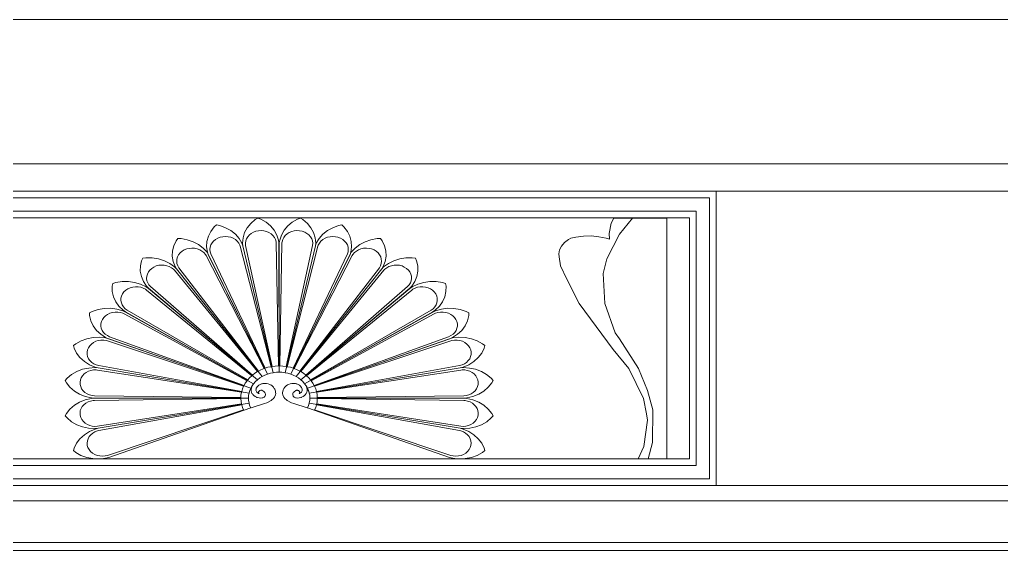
# Model space of a CAD drawing. Header units: millimetres. Extents: x 1177761 to 1329492, y 746793 to 827002.
# Drawn here: x 1237798 to 1238899, y 818795 to 819390 of the extents above; entities that cross this region are included whole.
import ezdxf

# ---------------------------------------------------------------- set-up
doc = ezdxf.new("R2010")
doc.units = ezdxf.units.MM
doc.layers.add('wall', color=5, linetype='Continuous', lineweight=30)

msp = doc.modelspace()

# ---------------------------------------------------------------- linework, layer by layer
at = {"layer": 'wall', "color": 250, "lineweight": 20, "ltscale": 50}
for p, q in [((1265463.5, 819390), (1233782.2, 819390)), ((1261144.7, 819228.3), (1233901.7, 819228.3)), ((1260883.7, 818850.5), (1234162.8, 818850.5)), ((1260838.5, 818803.8), (1234208, 818803.8)), ((1260838.5, 818795.1), (1234208, 818795.1))]:
    msp.add_line(p, q, dxfattribs=at)
at = {"layer": 'wall', "color": 250, "linetype": 'ByBlock', "lineweight": 20}
for p, q in [((1236728.9, 819197.8), (1238578.9, 819197.8)), ((1238578.9, 819197.8), (1238578.9, 818867.8)), ((1236736.4, 819190.3), (1238571.4, 819190.3)), ((1238571.4, 819190.3), (1238571.4, 818875.3)), ((1238556.4, 819175.3), (1236751.4, 819175.3)), ((1238556.4, 818890.3), (1238556.4, 819175.3)), ((1238548.9, 819167.8), (1236758.9, 819167.8)), ((1238062, 819165.8), (1238057, 819161.6)), ((1238064.9, 819167.6), (1238062, 819165.8)), ((1238068.2, 819166.3), (1238064.9, 819167.6)), ((1238074.1, 819162.9), (1238068.2, 819166.3)), ((1238079.1, 819158.8), (1238074.1, 819162.9)), ((1238098.4, 819158.8), (1238103.5, 819162.9)), ((1238103.5, 819162.9), (1238109.3, 819166.3)), ((1238109.3, 819166.3), (1238112.7, 819167.6)), ((1238112.7, 819167.6), (1238115.5, 819165.8)), ((1238115.5, 819165.8), (1238120.5, 819161.6)), ((1238464.1, 819167.6), (1238461.2, 819161.9)), ((1238485.2, 819167.6), (1238464.1, 819167.6)), ((1238485.2, 819167.6), (1238470.4, 819149.4)), ((1238523.6, 819167.6), (1238485.2, 819167.6)), ((1238523.6, 818897.7), (1238523.6, 819167.6)), ((1238548.9, 818897.8), (1238548.9, 819167.8)), ((1238012.2, 819152.6), (1238009.4, 819147.1)), ((1238016.1, 819157.6), (1238012.2, 819152.6)), ((1238018.6, 819159.8), (1238016.1, 819157.6)), ((1238022.1, 819159.1), (1238018.6, 819159.8)), ((1238028.6, 819156.7), (1238022.1, 819159.1)), ((1238034.5, 819153.5), (1238028.6, 819156.7)), ((1238039.7, 819149.4), (1238034.5, 819153.5)), ((1238053, 819156.7), (1238050.1, 819151.2)), ((1238057, 819161.6), (1238053, 819156.7)), ((1238060.1, 819151.8), (1238057.5, 819150.4)), ((1238062.8, 819152.8), (1238060.1, 819151.8)), ((1238065.8, 819153.4), (1238062.8, 819152.8)), ((1238068.8, 819153.6), (1238065.8, 819153.4)), ((1238071.8, 819153.3), (1238068.8, 819153.6)), ((1238074.7, 819152.5), (1238071.8, 819153.3)), ((1238077.4, 819151.4), (1238074.7, 819152.5)), ((1238083.2, 819153.9), (1238079.1, 819158.8)), ((1238086.3, 819148.5), (1238083.2, 819153.9)), ((1238091.3, 819148.5), (1238094.3, 819153.9)), ((1238094.3, 819153.9), (1238098.4, 819158.8)), ((1238100.2, 819151.4), (1238102.9, 819152.5)), ((1238102.9, 819152.5), (1238105.8, 819153.3)), ((1238105.8, 819153.3), (1238108.8, 819153.6)), ((1238108.8, 819153.6), (1238111.8, 819153.4)), ((1238111.8, 819153.4), (1238114.7, 819152.8)), ((1238114.7, 819152.8), (1238117.5, 819151.8)), ((1238117.5, 819151.8), (1238120, 819150.4)), ((1238120.5, 819161.6), (1238124.5, 819156.7)), ((1238124.5, 819156.7), (1238127.5, 819151.2)), ((1238137.8, 819149.4), (1238143, 819153.5)), ((1238143, 819153.5), (1238148.9, 819156.7)), ((1238148.9, 819156.7), (1238155.4, 819159.1)), ((1238155.4, 819159.1), (1238159, 819159.8)), ((1238159, 819159.8), (1238161.4, 819157.6)), ((1238161.4, 819157.6), (1238165.3, 819152.6)), ((1238165.3, 819152.6), (1238168.1, 819147.1)), ((1238461.2, 819161.9), (1238458.9, 819150.2)), ((1237973.2, 819142.1), (1237970.6, 819136.6)), ((1237975.1, 819144.6), (1237973.2, 819142.1)), ((1237978.8, 819144.5), (1237975.1, 819144.6)), ((1237985.7, 819143.3), (1237978.8, 819144.5)), ((1237992.3, 819141), (1237985.7, 819143.3)), ((1237998.3, 819137.9), (1237992.3, 819141)), ((1238007.8, 819141.3), (1238007.4, 819135.3)), ((1238009.4, 819147.1), (1238007.8, 819141.3)), ((1238015.3, 819141.8), (1238013.6, 819139.7)), ((1238017.5, 819143.5), (1238015.3, 819141.8)), ((1238020, 819145), (1238017.5, 819143.5)), ((1238022.7, 819146), (1238020, 819145)), ((1238025.6, 819146.7), (1238022.7, 819146)), ((1238028.6, 819146.9), (1238025.6, 819146.7)), ((1238031.6, 819146.6), (1238028.6, 819146.9)), ((1238034.6, 819146), (1238031.6, 819146.6)), ((1238037.3, 819144.9), (1238034.6, 819146)), ((1238039.7, 819143.4), (1238037.3, 819144.9)), ((1238043.9, 819144.6), (1238039.7, 819149.4)), ((1238041.9, 819141.6), (1238039.7, 819143.4)), ((1238043.6, 819139.5), (1238041.9, 819141.6)), ((1238047.1, 819139.3), (1238043.9, 819144.6)), ((1238048.3, 819145.4), (1238047.8, 819139.5)), ((1238050.1, 819151.2), (1238048.3, 819145.4)), ((1238051.3, 819142), (1238051, 819139.4)), ((1238052.2, 819144.4), (1238051.3, 819142)), ((1238053.5, 819146.7), (1238052.2, 819144.4)), ((1238055.4, 819148.7), (1238053.5, 819146.7)), ((1238057.5, 819150.4), (1238055.4, 819148.7)), ((1238079.8, 819149.9), (1238077.4, 819151.4)), ((1238081.9, 819148), (1238079.8, 819149.9)), ((1238083.5, 819145.9), (1238081.9, 819148)), ((1238084.7, 819143.6), (1238083.5, 819145.9)), ((1238085.4, 819141.1), (1238084.7, 819143.6)), ((1238085.5, 819139.9), (1238085.4, 819141.1)), ((1238088.2, 819142.8), (1238086.3, 819148.5)), ((1238088.5, 819139.8), (1238088.2, 819142.8)), ((1238089, 819139.8), (1238089.4, 819142.8)), ((1238089.4, 819142.8), (1238091.3, 819148.5)), ((1238092, 819139.9), (1238092.1, 819141.1)), ((1238092.1, 819141.1), (1238092.8, 819143.6)), ((1238092.8, 819143.6), (1238094, 819145.9)), ((1238094, 819145.9), (1238095.7, 819148)), ((1238095.7, 819148), (1238097.7, 819149.9)), ((1238097.7, 819149.9), (1238100.2, 819151.4)), ((1238120, 819150.4), (1238122.2, 819148.7)), ((1238122.2, 819148.7), (1238124, 819146.7)), ((1238124, 819146.7), (1238125.4, 819144.4)), ((1238125.4, 819144.4), (1238126.2, 819142)), ((1238126.2, 819142), (1238126.6, 819139.4)), ((1238127.5, 819151.2), (1238129.2, 819145.4)), ((1238129.2, 819145.4), (1238129.8, 819139.5)), ((1238130.4, 819139.3), (1238133.6, 819144.6)), ((1238133.6, 819144.6), (1238137.8, 819149.4)), ((1238134, 819139.5), (1238135.7, 819141.6)), ((1238135.7, 819141.6), (1238137.8, 819143.4)), ((1238137.8, 819143.4), (1238140.3, 819144.9)), ((1238140.3, 819144.9), (1238143, 819146)), ((1238143, 819146), (1238145.9, 819146.6)), ((1238145.9, 819146.6), (1238148.9, 819146.9)), ((1238148.9, 819146.9), (1238151.9, 819146.7)), ((1238151.9, 819146.7), (1238154.8, 819146)), ((1238154.8, 819146), (1238157.6, 819145)), ((1238157.6, 819145), (1238160.1, 819143.5)), ((1238160.1, 819143.5), (1238162.2, 819141.8)), ((1238162.2, 819141.8), (1238164, 819139.7)), ((1238168.1, 819147.1), (1238169.7, 819141.3)), ((1238169.7, 819141.3), (1238170.1, 819135.3)), ((1238179.3, 819137.9), (1238185.3, 819141)), ((1238185.3, 819141), (1238191.8, 819143.3)), ((1238191.8, 819143.3), (1238198.8, 819144.5)), ((1238198.8, 819144.5), (1238202.4, 819144.6)), ((1238202.4, 819144.6), (1238204.3, 819142.1)), ((1238204.3, 819142.1), (1238207, 819136.6)), ((1238413.4, 819143.5), (1238408.9, 819140)), ((1238416.1, 819145), (1238413.4, 819143.5)), ((1238421.7, 819146.3), (1238416.1, 819145)), ((1238430.2, 819147.3), (1238421.7, 819146.3)), ((1238438.9, 819147.5), (1238430.2, 819147.3)), ((1238447.4, 819146.7), (1238438.9, 819147.5)), ((1238455.7, 819145), (1238447.4, 819146.7)), ((1238459.5, 819143.8), (1238455.7, 819145)), ((1238470.4, 819149.4), (1238456.5, 819121.9)), ((1238458.9, 819150.2), (1238459.5, 819143.8)), ((1237969.1, 819130.7), (1237968.9, 819124.8)), ((1237970.6, 819136.6), (1237969.1, 819130.7)), ((1237979.9, 819130.3), (1237977.8, 819128.5)), ((1237982.4, 819131.8), (1237979.9, 819130.3)), ((1237985.1, 819132.9), (1237982.4, 819131.8)), ((1237988, 819133.6), (1237985.1, 819132.9)), ((1237991, 819133.9), (1237988, 819133.6)), ((1237994, 819133.7), (1237991, 819133.9)), ((1237996.9, 819133.1), (1237994, 819133.7)), ((1237999.7, 819132), (1237996.9, 819133.1)), ((1238003.5, 819133.9), (1237998.3, 819137.9)), ((1238002.2, 819130.6), (1237999.7, 819132)), ((1238004.3, 819128.8), (1238002.2, 819130.6)), ((1238007.9, 819129.2), (1238003.5, 819133.9)), ((1238007.4, 819135.3), (1238008.3, 819129.4)), ((1238011.5, 819134.9), (1238011.2, 819132.4)), ((1238011.2, 819132.4), (1238011.4, 819129.9)), ((1238011.4, 819129.9), (1238012.2, 819127.5)), ((1238012.3, 819137.4), (1238011.5, 819134.9)), ((1238013.6, 819139.7), (1238012.3, 819137.4)), ((1238044.8, 819137.2), (1238043.6, 819139.5)), ((1238045.2, 819136), (1238044.8, 819137.2)), ((1238079.8, 819001), (1238045.2, 819136)), ((1238048.1, 819136.4), (1238047.1, 819139.3)), ((1238047.8, 819139.5), (1238048.1, 819136.5)), ((1238048.1, 819136.5), (1238082.1, 818994.1)), ((1238082.1, 818994.1), (1238048.1, 819136.4)), ((1238051, 819139.4), (1238051.2, 819137)), ((1238051.2, 819137), (1238081.1, 819001.2)), ((1238088.2, 819001.8), (1238085.5, 819139.9)), ((1238088.8, 818994.7), (1238088.5, 819139.8)), ((1238088.8, 818994.7), (1238089, 819139.8)), ((1238089.4, 819001.8), (1238092, 819139.9)), ((1238129.4, 819136.5), (1238095.5, 818994.1)), ((1238095.5, 818994.1), (1238129.4, 819136.4)), ((1238126.3, 819137), (1238096.5, 819001.2)), ((1238097.7, 819001), (1238132.3, 819136)), ((1238126.6, 819139.4), (1238126.3, 819137)), ((1238129.8, 819139.5), (1238129.4, 819136.5)), ((1238129.4, 819136.4), (1238130.4, 819139.3)), ((1238132.3, 819136), (1238132.7, 819137.2)), ((1238132.7, 819137.2), (1238134, 819139.5)), ((1238164, 819139.7), (1238165.3, 819137.4)), ((1238165.3, 819137.4), (1238166.1, 819134.9)), ((1238166.1, 819129.9), (1238165.3, 819127.5)), ((1238166.1, 819134.9), (1238166.4, 819132.4)), ((1238166.4, 819132.4), (1238166.1, 819129.9)), ((1238170.1, 819135.3), (1238169.3, 819129.4)), ((1238169.7, 819129.2), (1238174, 819133.9)), ((1238173.2, 819128.8), (1238175.4, 819130.6)), ((1238174, 819133.9), (1238179.3, 819137.9)), ((1238175.4, 819130.6), (1238177.9, 819132)), ((1238177.9, 819132), (1238180.6, 819133.1)), ((1238180.6, 819133.1), (1238183.5, 819133.7)), ((1238183.5, 819133.7), (1238186.6, 819133.9)), ((1238186.6, 819133.9), (1238189.6, 819133.6)), ((1238189.6, 819133.6), (1238192.5, 819132.9)), ((1238192.5, 819132.9), (1238195.2, 819131.8)), ((1238195.2, 819131.8), (1238197.6, 819130.3)), ((1238197.6, 819130.3), (1238199.7, 819128.5)), ((1238207, 819136.6), (1238208.5, 819130.7)), ((1238208.5, 819130.7), (1238208.7, 819124.8)), ((1238403.3, 819131.8), (1238402.4, 819127.4)), ((1238405.5, 819136), (1238403.3, 819131.8)), ((1238408.9, 819140), (1238405.5, 819136)), ((1237934.6, 819119.8), (1237933.2, 819113.9)), ((1237935.8, 819122.5), (1237934.6, 819119.8)), ((1237939.4, 819123), (1237935.8, 819122.5)), ((1237946.5, 819123), (1237939.4, 819123)), ((1237953.5, 819121.8), (1237946.5, 819123)), ((1237960.1, 819119.7), (1237953.5, 819121.8)), ((1237966.2, 819116.7), (1237960.1, 819119.7)), ((1237968.9, 819124.8), (1237969.8, 819118.8)), ((1237969.8, 819118.8), (1237972, 819113.2)), ((1237974.1, 819121.6), (1237973.9, 819119.1)), ((1237973.9, 819119.1), (1237974.2, 819116.6)), ((1237974.9, 819124.1), (1237974.1, 819121.6)), ((1237976.1, 819126.4), (1237974.9, 819124.1)), ((1237977.8, 819128.5), (1237976.1, 819126.4)), ((1238006.1, 819126.8), (1238004.3, 819128.8)), ((1238006.8, 819125.6), (1238006.1, 819126.8)), ((1238071.9, 818998.8), (1238006.8, 819125.6)), ((1238009.5, 819126.5), (1238007.9, 819129.2)), ((1238008.3, 819129.4), (1238009.3, 819126.6)), ((1238009.3, 819126.6), (1238075.6, 818992.5)), ((1238075.6, 818992.5), (1238009.5, 819126.5)), ((1238012.2, 819127.5), (1238073, 818999.2)), ((1238168.3, 819126.6), (1238101.9, 818992.5)), ((1238101.9, 818992.5), (1238168, 819126.5)), ((1238165.3, 819127.5), (1238104.6, 818999.2)), ((1238105.7, 818998.8), (1238170.8, 819125.6)), ((1238168, 819126.5), (1238169.7, 819129.2)), ((1238169.3, 819129.4), (1238168.3, 819126.6)), ((1238170.8, 819125.6), (1238171.4, 819126.8)), ((1238171.4, 819126.8), (1238173.2, 819128.8)), ((1238199.7, 819128.5), (1238201.4, 819126.4)), ((1238201.4, 819126.4), (1238202.7, 819124.1)), ((1238202.7, 819124.1), (1238203.4, 819121.6)), ((1238203.6, 819119.1), (1238203.3, 819116.6)), ((1238203.4, 819121.6), (1238203.6, 819119.1)), ((1238207.7, 819118.8), (1238205.5, 819113.2)), ((1238208.7, 819124.8), (1238207.7, 819118.8)), ((1238211.4, 819116.7), (1238217.5, 819119.7)), ((1238217.5, 819119.7), (1238224.1, 819121.8)), ((1238224.1, 819121.8), (1238231, 819123)), ((1238231, 819123), (1238238.1, 819123)), ((1238238.1, 819123), (1238241.7, 819122.5)), ((1238241.7, 819122.5), (1238243, 819119.8)), ((1238243, 819119.8), (1238244.3, 819113.9)), ((1238402.4, 819127.4), (1238402.7, 819124)), ((1238402.7, 819124), (1238404.3, 819113.9)), ((1238456.5, 819121.9), (1238452.4, 819105.4)), ((1237933.2, 819113.9), (1237933.1, 819107.9)), ((1237933.1, 819107.9), (1237934.3, 819102)), ((1237943.8, 819109.3), (1237942.2, 819107.2)), ((1237945.9, 819111.2), (1237943.8, 819109.3)), ((1237948.3, 819112.7), (1237945.9, 819111.2)), ((1237951, 819113.9), (1237948.3, 819112.7)), ((1237953.9, 819114.6), (1237951, 819113.9)), ((1237956.9, 819114.9), (1237953.9, 819114.6)), ((1237959.9, 819114.8), (1237956.9, 819114.9)), ((1237962.8, 819114.2), (1237959.9, 819114.8)), ((1237965.6, 819113.2), (1237962.8, 819114.2)), ((1237968.2, 819111.8), (1237965.6, 819113.2)), ((1237971.5, 819112.8), (1237966.2, 819116.7)), ((1237970.4, 819110.1), (1237968.2, 819111.8)), ((1237971.3, 819109.1), (1237970.4, 819110.1)), ((1238064.5, 818995.4), (1237971.3, 819109.1)), ((1237973.8, 819110.5), (1237971.5, 819112.8)), ((1237972, 819113.2), (1237973.7, 819110.5)), ((1237973.7, 819110.5), (1238069.7, 818989.8)), ((1238069.7, 818989.8), (1237973.8, 819110.5)), ((1237974.2, 819116.6), (1237975, 819114.1)), ((1237975, 819114.1), (1237976.4, 819111.9)), ((1237976.4, 819111.9), (1238065.6, 818996)), ((1238203.9, 819110.5), (1238107.8, 818989.8)), ((1238107.9, 818989.8), (1238203.8, 819110.5)), ((1238201.2, 819111.9), (1238112, 818996)), ((1238113, 818995.4), (1238206.3, 819109.1)), ((1238202.5, 819114.1), (1238201.2, 819111.9)), ((1238203.3, 819116.6), (1238202.5, 819114.1)), ((1238203.8, 819110.5), (1238206, 819112.8)), ((1238205.5, 819113.2), (1238203.9, 819110.5)), ((1238206, 819112.8), (1238211.4, 819116.7)), ((1238206.3, 819109.1), (1238207.2, 819110.1)), ((1238207.2, 819110.1), (1238209.4, 819111.8)), ((1238209.4, 819111.8), (1238211.9, 819113.2)), ((1238211.9, 819113.2), (1238214.7, 819114.2)), ((1238214.7, 819114.2), (1238217.7, 819114.8)), ((1238217.7, 819114.8), (1238220.7, 819114.9)), ((1238220.7, 819114.9), (1238223.7, 819114.6)), ((1238223.7, 819114.6), (1238226.6, 819113.9)), ((1238226.6, 819113.9), (1238229.2, 819112.7)), ((1238229.2, 819112.7), (1238231.7, 819111.2)), ((1238231.7, 819111.2), (1238233.7, 819109.3)), ((1238233.7, 819109.3), (1238235.4, 819107.2)), ((1238244.4, 819107.9), (1238243.3, 819102)), ((1238244.3, 819113.9), (1238244.4, 819107.9)), ((1238404.3, 819113.9), (1238411.3, 819099.1)), ((1237934.3, 819102), (1237936.6, 819096.4)), ((1237940.3, 819102.4), (1237940.2, 819099.8)), ((1237940.2, 819099.8), (1237940.5, 819097.3)), ((1237941, 819104.8), (1237940.3, 819102.4)), ((1237940.5, 819097.3), (1237941.4, 819094.9)), ((1237942.2, 819107.2), (1237941, 819104.8)), ((1238235.4, 819107.2), (1238236.5, 819104.8)), ((1238237, 819097.3), (1238236.1, 819094.9)), ((1238236.5, 819104.8), (1238237.2, 819102.4)), ((1238237.4, 819099.8), (1238237, 819097.3)), ((1238237.2, 819102.4), (1238237.4, 819099.8)), ((1238243.3, 819102), (1238240.9, 819096.4)), ((1238411.3, 819099.1), (1238425.3, 819071.8)), ((1238452.4, 819105.4), (1238454.1, 819071.9)), ((1237902.2, 819094.2), (1237901.6, 819091.3)), ((1237901.6, 819091.3), (1237901.7, 819085.3)), ((1237905.6, 819095.3), (1237902.2, 819094.2)), ((1237912.6, 819096.4), (1237905.6, 819095.3)), ((1237919.7, 819096.4), (1237912.6, 819096.4)), ((1237916.7, 819086.6), (1237914.7, 819084.7)), ((1237919.1, 819088.2), (1237916.7, 819086.6)), ((1237921.8, 819089.4), (1237919.1, 819088.2)), ((1237926.7, 819095.5), (1237919.7, 819096.4)), ((1237924.6, 819090.2), (1237921.8, 819089.4)), ((1237927.6, 819090.6), (1237924.6, 819090.2)), ((1237933.3, 819093.5), (1237926.7, 819095.5)), ((1237930.6, 819090.5), (1237927.6, 819090.6)), ((1237933.6, 819090), (1237930.6, 819090.5)), ((1237939.5, 819090.5), (1237933.3, 819093.5)), ((1237936.4, 819089.1), (1237933.6, 819090)), ((1237939, 819087.7), (1237936.4, 819089.1)), ((1237936.6, 819096.4), (1237940.1, 819091.2)), ((1237940.1, 819086.9), (1237939, 819087.7)), ((1237942.2, 819088.6), (1237939.5, 819090.5)), ((1237940.1, 819091.2), (1237942.3, 819088.9)), ((1238058.1, 818990.8), (1237940.1, 819086.9)), ((1237941.4, 819094.9), (1237942.8, 819092.6)), ((1238064.5, 818986.2), (1237942.2, 819088.6)), ((1237942.3, 819088.9), (1238064.5, 818986.2)), ((1237942.8, 819092.6), (1237944.6, 819090.7)), ((1237944.6, 819090.7), (1238059, 818991.6)), ((1238235.2, 819088.9), (1238113.1, 818986.2)), ((1238113.1, 818986.2), (1238235.3, 819088.6)), ((1238232.9, 819090.7), (1238118.6, 818991.6)), ((1238119.5, 818990.8), (1238237.5, 819086.9)), ((1238234.8, 819092.6), (1238232.9, 819090.7)), ((1238236.1, 819094.9), (1238234.8, 819092.6)), ((1238237.5, 819091.2), (1238235.2, 819088.9)), ((1238235.3, 819088.6), (1238238.1, 819090.5)), ((1238240.9, 819096.4), (1238237.5, 819091.2)), ((1238237.5, 819086.9), (1238238.6, 819087.7)), ((1238238.1, 819090.5), (1238244.2, 819093.5)), ((1238238.6, 819087.7), (1238241.2, 819089.1)), ((1238241.2, 819089.1), (1238244, 819090)), ((1238244, 819090), (1238246.9, 819090.5)), ((1238244.2, 819093.5), (1238250.9, 819095.5)), ((1238246.9, 819090.5), (1238249.9, 819090.6)), ((1238249.9, 819090.6), (1238252.9, 819090.2)), ((1238250.9, 819095.5), (1238257.9, 819096.4)), ((1238252.9, 819090.2), (1238255.8, 819089.4)), ((1238255.8, 819089.4), (1238258.5, 819088.2)), ((1238257.9, 819096.4), (1238265, 819096.4)), ((1238258.5, 819088.2), (1238260.8, 819086.6)), ((1238260.8, 819086.6), (1238262.8, 819084.7)), ((1238265, 819096.4), (1238271.9, 819095.3)), ((1238271.9, 819095.3), (1238275.4, 819094.2)), ((1238275.4, 819094.2), (1238276, 819091.3)), ((1238276, 819091.3), (1238275.9, 819085.3)), ((1237901.7, 819085.3), (1237903, 819079.4)), ((1237903, 819079.4), (1237905.5, 819073.8)), ((1237911.4, 819077.7), (1237911.3, 819075.2)), ((1237911.3, 819075.2), (1237911.8, 819072.7)), ((1237912, 819080.2), (1237911.4, 819077.7)), ((1237913.1, 819082.6), (1237912, 819080.2)), ((1237914.7, 819084.7), (1237913.1, 819082.6)), ((1238262.8, 819084.7), (1238264.4, 819082.6)), ((1238264.4, 819082.6), (1238265.5, 819080.2)), ((1238265.5, 819080.2), (1238266.1, 819077.7)), ((1238266.2, 819075.2), (1238265.8, 819072.7)), ((1238266.1, 819077.7), (1238266.2, 819075.2)), ((1238274.6, 819079.4), (1238272.1, 819073.8)), ((1238275.9, 819085.3), (1238274.6, 819079.4)), ((1237885.7, 819065), (1237879.1, 819062.8)), ((1237892.6, 819066.2), (1237885.7, 819065)), ((1237899.7, 819066.4), (1237892.6, 819066.2)), ((1237906.7, 819065.5), (1237899.7, 819066.4)), ((1237905.5, 819073.8), (1237909.1, 819068.7)), ((1237913.4, 819063.6), (1237906.7, 819065.5)), ((1237909.1, 819068.7), (1237913.7, 819064.2)), ((1237911.8, 819072.7), (1237912.7, 819070.3)), ((1237912.7, 819070.3), (1237914.1, 819068)), ((1237913.7, 819064.2), (1237916.4, 819062.3)), ((1237914.1, 819068), (1237916, 819066)), ((1237916, 819066), (1237918.2, 819064.4)), ((1237918.2, 819064.4), (1238053.5, 818986.2)), ((1238259.3, 819064.4), (1238124, 818986.2)), ((1238261.5, 819066), (1238259.3, 819064.4)), ((1238263.9, 819064.2), (1238261.1, 819062.3)), ((1238263.4, 819068), (1238261.5, 819066)), ((1238264.8, 819070.3), (1238263.4, 819068)), ((1238268.5, 819068.7), (1238263.9, 819064.2)), ((1238264.1, 819063.6), (1238270.9, 819065.5)), ((1238265.8, 819072.7), (1238264.8, 819070.3)), ((1238272.1, 819073.8), (1238268.5, 819068.7)), ((1238270.9, 819065.5), (1238277.9, 819066.4)), ((1238277.9, 819066.4), (1238284.9, 819066.2)), ((1238284.9, 819066.2), (1238291.9, 819065)), ((1238291.9, 819065), (1238298.5, 819062.8)), ((1238425.3, 819071.8), (1238463.4, 819020.4)), ((1238454.1, 819071.9), (1238465.6, 819039.1)), ((1237879.1, 819062.8), (1237876, 819061.2)), ((1237876, 819061.2), (1237876.1, 819058.2)), ((1237876.1, 819058.2), (1237877.5, 819052.3)), ((1237890.5, 819053.9), (1237889.4, 819051.5)), ((1237892, 819056.1), (1237890.5, 819053.9)), ((1237894, 819058), (1237892, 819056.1)), ((1237896.3, 819059.6), (1237894, 819058)), ((1237898.9, 819060.9), (1237896.3, 819059.6)), ((1237901.8, 819061.7), (1237898.9, 819060.9)), ((1237904.7, 819062.2), (1237901.8, 819061.7)), ((1237907.7, 819062.1), (1237904.7, 819062.2)), ((1237910.7, 819061.7), (1237907.7, 819062.1)), ((1237913.5, 819060.8), (1237910.7, 819061.7)), ((1237916.5, 819062.2), (1237913.4, 819063.6)), ((1237914.9, 819060.2), (1237913.5, 819060.8)), ((1238052.8, 818985.3), (1237914.9, 819060.2)), ((1237916.4, 819062.3), (1238060.2, 818981.8)), ((1238060.2, 818981.8), (1237916.5, 819062.2)), ((1238261.1, 819062.3), (1238117.4, 818981.8)), ((1238117.4, 818981.8), (1238261, 819062.2)), ((1238124.7, 818985.3), (1238262.7, 819060.2)), ((1238261, 819062.2), (1238264.1, 819063.6)), ((1238262.7, 819060.2), (1238264, 819060.8)), ((1238264, 819060.8), (1238266.8, 819061.7)), ((1238266.8, 819061.7), (1238269.8, 819062.1)), ((1238269.8, 819062.1), (1238272.8, 819062.2)), ((1238272.8, 819062.2), (1238275.8, 819061.7)), ((1238275.8, 819061.7), (1238278.6, 819060.9)), ((1238278.6, 819060.9), (1238281.3, 819059.6)), ((1238281.3, 819059.6), (1238283.6, 819058)), ((1238283.6, 819058), (1238285.6, 819056.1)), ((1238285.6, 819056.1), (1238287.1, 819053.9)), ((1238287.1, 819053.9), (1238288.1, 819051.5)), ((1238298.5, 819062.8), (1238301.6, 819061.2)), ((1238301.5, 819058.2), (1238300, 819052.3)), ((1238301.6, 819061.2), (1238301.5, 819058.2)), ((1237877.5, 819052.3), (1237880.2, 819046.8)), ((1237880.2, 819046.8), (1237883.9, 819041.7)), ((1237883.9, 819041.7), (1237888.7, 819037.3)), ((1237888.9, 819049), (1237888.8, 819046.5)), ((1237888.8, 819046.5), (1237889.3, 819044)), ((1237889.4, 819051.5), (1237888.9, 819049)), ((1237889.3, 819044), (1237890.4, 819041.6)), ((1238288.2, 819044), (1238287.2, 819041.6)), ((1238288.1, 819051.5), (1238288.7, 819049)), ((1238288.7, 819046.5), (1238288.2, 819044)), ((1238288.7, 819049), (1238288.7, 819046.5)), ((1238293.6, 819041.7), (1238288.9, 819037.3)), ((1238297.4, 819046.8), (1238293.6, 819041.7)), ((1238300, 819052.3), (1238297.4, 819046.8)), ((1237873.2, 819032.3), (1237866.6, 819029.9)), ((1237880.1, 819033.6), (1237873.2, 819032.3)), ((1237887.1, 819033.9), (1237880.1, 819033.6)), ((1237888.9, 819030.8), (1237886, 819030.3)), ((1237894.2, 819033.2), (1237887.1, 819033.9)), ((1237888.7, 819037.3), (1237894.2, 819033.6)), ((1237892, 819030.8), (1237888.9, 819030.8)), ((1237890.4, 819041.6), (1237891.9, 819039.4)), ((1237891.9, 819039.4), (1237893.8, 819037.4)), ((1237894.9, 819030.4), (1237892, 819030.8)), ((1237893.8, 819037.4), (1237896.1, 819035.8)), ((1237894.2, 819033.6), (1237897.4, 819032.2)), ((1237897.6, 819032.3), (1237894.2, 819033.2)), ((1237896.1, 819035.8), (1237898.6, 819034.6)), ((1237897.4, 819032.2), (1238057, 818976.8)), ((1238057, 818976.8), (1237897.6, 819032.3)), ((1237898.6, 819034.6), (1238049.5, 818980)), ((1238120.5, 818976.8), (1238280, 819032.3)), ((1238280.2, 819032.2), (1238120.5, 818976.8)), ((1238278.9, 819034.6), (1238128.1, 818980)), ((1238281.5, 819035.8), (1238278.9, 819034.6)), ((1238280, 819032.3), (1238283.4, 819033.2)), ((1238283.3, 819033.6), (1238280.2, 819032.2)), ((1238283.8, 819037.4), (1238281.5, 819035.8)), ((1238282.6, 819030.4), (1238285.6, 819030.8)), ((1238288.9, 819037.3), (1238283.3, 819033.6)), ((1238283.4, 819033.2), (1238290.4, 819033.9)), ((1238285.7, 819039.4), (1238283.8, 819037.4)), ((1238285.6, 819030.8), (1238288.6, 819030.8)), ((1238287.2, 819041.6), (1238285.7, 819039.4)), ((1238288.6, 819030.8), (1238291.6, 819030.3)), ((1238290.4, 819033.9), (1238297.5, 819033.6)), ((1238297.5, 819033.6), (1238304.4, 819032.3)), ((1238304.4, 819032.3), (1238310.9, 819029.9)), ((1238465.6, 819039.1), (1238470.7, 819032.2)), ((1238470.7, 819032.2), (1238491.7, 818999.1)), ((1237860.7, 819026.7), (1237858, 819024.6)), ((1237858, 819024.6), (1237858.8, 819021.7)), ((1237858.8, 819021.7), (1237861.6, 819016.2)), ((1237866.6, 819029.9), (1237860.7, 819026.7)), ((1237873.9, 819019.9), (1237873.4, 819017.4)), ((1237874.9, 819022.3), (1237873.9, 819019.9)), ((1237876.4, 819024.5), (1237874.9, 819022.3)), ((1237878.3, 819026.4), (1237876.4, 819024.5)), ((1237880.6, 819028.1), (1237878.3, 819026.4)), ((1237883.2, 819029.4), (1237880.6, 819028.1)), ((1237886, 819030.3), (1237883.2, 819029.4)), ((1237896.4, 819030), (1237894.9, 819030.4)), ((1238049, 818979), (1237896.4, 819030)), ((1238128.5, 818979), (1238281.2, 819030)), ((1238281.2, 819030), (1238282.6, 819030.4)), ((1238291.6, 819030.3), (1238294.4, 819029.4)), ((1238294.4, 819029.4), (1238297, 819028.1)), ((1238297, 819028.1), (1238299.3, 819026.4)), ((1238299.3, 819026.4), (1238301.2, 819024.5)), ((1238301.2, 819024.5), (1238302.7, 819022.3)), ((1238302.7, 819022.3), (1238303.7, 819019.9)), ((1238303.7, 819019.9), (1238304.1, 819017.4)), ((1238310.9, 819029.9), (1238316.9, 819026.7)), ((1238318.7, 819021.7), (1238316, 819016.2)), ((1238316.9, 819026.7), (1238319.5, 819024.6)), ((1238319.5, 819024.6), (1238318.7, 819021.7)), ((1238463.4, 819020.4), (1238481.1, 818999.1)), ((1237861.6, 819016.2), (1237865.4, 819011.2)), ((1237865.4, 819011.2), (1237870.3, 819006.8)), ((1237873.4, 819017.4), (1237873.5, 819014.8)), ((1237873.5, 819014.8), (1237874, 819012.3)), ((1237874, 819012.3), (1237875.1, 819009.9)), ((1237875.1, 819009.9), (1237876.6, 819007.8)), ((1238302.5, 819009.9), (1238300.9, 819007.8)), ((1238303.5, 819012.3), (1238302.5, 819009.9)), ((1238304.1, 819014.8), (1238303.5, 819012.3)), ((1238304.1, 819017.4), (1238304.1, 819014.8)), ((1238312.1, 819011.2), (1238307.3, 819006.8)), ((1238316, 819016.2), (1238312.1, 819011.2)), ((1237868.3, 818998.1), (1237861.9, 818995.6)), ((1237875.2, 818999.5), (1237868.3, 818998.1)), ((1237870.3, 819006.8), (1237876, 819003.2)), ((1237882.3, 819000), (1237875.2, 818999.5)), ((1237876, 819003.2), (1237882.3, 819000.5)), ((1237876.6, 819007.8), (1237878.6, 819005.8)), ((1237878.6, 819005.8), (1237880.9, 819004.2)), ((1237880.9, 819004.2), (1237883.6, 819003)), ((1237882.3, 819000.5), (1237885.7, 818999.7)), ((1237885.8, 818999.6), (1237882.3, 819000)), ((1237883.6, 819003), (1237886.4, 819002.2)), ((1237885.7, 818999.7), (1238055.1, 818971.4)), ((1238055.1, 818971.4), (1237885.8, 818999.6)), ((1237886.4, 819002.2), (1238046.9, 818973.3)), ((1238068.4, 818997.6), (1238071.9, 818998.8)), ((1238073, 818999.2), (1238076.2, 819000.3)), ((1238076.2, 819000.3), (1238079.8, 819001)), ((1238081.1, 819001.2), (1238084.4, 819001.7)), ((1238084.4, 819001.7), (1238088.2, 819001.8)), ((1238093.1, 819001.7), (1238089.4, 819001.8)), ((1238096.5, 819001.2), (1238093.1, 819001.7)), ((1238101.4, 819000.3), (1238097.7, 819001)), ((1238104.6, 818999.2), (1238101.4, 819000.3)), ((1238109.1, 818997.6), (1238105.7, 818998.8)), ((1238291.9, 818999.7), (1238122.5, 818971.4)), ((1238122.5, 818971.4), (1238291.8, 818999.6)), ((1238291.2, 819002.2), (1238130.6, 818973.3)), ((1238294, 819003), (1238291.2, 819002.2)), ((1238291.8, 818999.6), (1238295.3, 819000)), ((1238295.3, 819000.5), (1238291.9, 818999.7)), ((1238296.6, 819004.2), (1238294, 819003)), ((1238301.6, 819003.2), (1238295.3, 819000.5)), ((1238295.3, 819000), (1238302.3, 818999.5)), ((1238298.9, 819005.8), (1238296.6, 819004.2)), ((1238300.9, 819007.8), (1238298.9, 819005.8)), ((1238307.3, 819006.8), (1238301.6, 819003.2)), ((1238302.3, 818999.5), (1238309.2, 818998.1)), ((1238309.2, 818998.1), (1238315.7, 818995.6)), ((1238481.1, 818999.1), (1238497.5, 818965.5)), ((1238491.7, 818999.1), (1238502, 818974.3)), ((1237850.9, 818988.1), (1237848.8, 818985.6)), ((1237856, 818992.3), (1237850.9, 818988.1)), ((1237861.9, 818995.6), (1237856, 818992.3)), ((1237866.8, 818988.5), (1237865.9, 818986.1)), ((1237868.2, 818990.8), (1237866.8, 818988.5)), ((1237870.1, 818992.8), (1237868.2, 818990.8)), ((1237872.3, 818994.5), (1237870.1, 818992.8)), ((1237874.9, 818995.8), (1237872.3, 818994.5)), ((1237877.7, 818996.7), (1237874.9, 818995.8)), ((1237880.7, 818997.3), (1237877.7, 818996.7)), ((1237883.7, 818997.4), (1237880.7, 818997.3)), ((1237885.2, 818997.2), (1237883.7, 818997.4)), ((1238046.7, 818972.3), (1237885.2, 818997.2)), ((1238053.5, 818986.2), (1238055.5, 818988.6)), ((1238055.5, 818988.6), (1238058.1, 818990.8)), ((1238059, 818991.6), (1238061.4, 818993.6)), ((1238061.4, 818993.6), (1238064.5, 818995.4)), ((1238064.5, 818986.2), (1238067.2, 818988.4)), ((1238065.6, 818996), (1238068.4, 818997.6)), ((1238067.2, 818988.4), (1238069.7, 818989.8)), ((1238069.7, 818989.8), (1238072.9, 818991.5)), ((1238072.9, 818991.5), (1238075.6, 818992.5)), ((1238075.6, 818992.5), (1238079.1, 818993.6)), ((1238079.1, 818993.6), (1238082.1, 818994.1)), ((1238082.1, 818994.1), (1238085.8, 818994.7)), ((1238085.8, 818994.7), (1238088.8, 818994.7)), ((1238091.8, 818994.7), (1238088.8, 818994.7)), ((1238095.5, 818994.1), (1238091.8, 818994.7)), ((1238098.4, 818993.6), (1238095.5, 818994.1)), ((1238101.9, 818992.5), (1238098.4, 818993.6)), ((1238104.7, 818991.5), (1238101.9, 818992.5)), ((1238107.8, 818989.8), (1238104.7, 818991.5)), ((1238110.4, 818988.4), (1238107.9, 818989.8)), ((1238112, 818996), (1238109.1, 818997.6)), ((1238113.1, 818986.2), (1238110.4, 818988.4)), ((1238116.1, 818993.6), (1238113, 818995.4)), ((1238118.6, 818991.6), (1238116.1, 818993.6)), ((1238122.1, 818988.6), (1238119.5, 818990.8)), ((1238124, 818986.2), (1238122.1, 818988.6)), ((1238130.9, 818972.3), (1238292.4, 818997.2)), ((1238292.4, 818997.2), (1238293.9, 818997.4)), ((1238293.9, 818997.4), (1238296.9, 818997.3)), ((1238296.9, 818997.3), (1238299.8, 818996.7)), ((1238299.8, 818996.7), (1238302.6, 818995.8)), ((1238302.6, 818995.8), (1238305.2, 818994.5)), ((1238305.2, 818994.5), (1238307.4, 818992.8)), ((1238307.4, 818992.8), (1238309.3, 818990.8)), ((1238309.3, 818990.8), (1238310.7, 818988.5)), ((1238310.7, 818988.5), (1238311.7, 818986.1)), ((1238315.7, 818995.6), (1238321.5, 818992.3)), ((1238321.5, 818992.3), (1238326.6, 818988.1)), ((1238326.6, 818988.1), (1238328.8, 818985.6)), ((1237848.8, 818985.6), (1237850.2, 818982.9)), ((1237850.2, 818982.9), (1237854.2, 818978)), ((1237854.2, 818978), (1237859.2, 818973.7)), ((1237865.9, 818986.1), (1237865.5, 818983.6)), ((1237865.5, 818983.6), (1237865.6, 818981)), ((1237865.6, 818981), (1237866.2, 818978.6)), ((1237866.2, 818978.6), (1237867.3, 818976.2)), ((1237867.3, 818976.2), (1237868.9, 818974.1)), ((1238046.9, 818973.3), (1238047.6, 818976.1)), ((1238047.6, 818976.1), (1238049, 818979)), ((1238049.5, 818980), (1238050.8, 818982.6)), ((1238050.8, 818982.6), (1238052.8, 818985.3)), ((1238056.5, 818975.8), (1238055.6, 818973.5)), ((1238055.9, 818974.5), (1238057, 818976.8)), ((1238057, 818976.8), (1238058.5, 818979.7)), ((1238057.4, 818975.8), (1238058, 818978.3)), ((1238057.4, 818974.8), (1238057.4, 818975.8)), ((1238058.5, 818979.5), (1238057.9, 818978.5)), ((1238058, 818978.3), (1238058.5, 818979.5)), ((1238058.5, 818979.7), (1238060.2, 818981.8)), ((1238060.2, 818981.8), (1238062.3, 818984.4)), ((1238062.3, 818984.4), (1238064.5, 818986.2)), ((1238062.9, 818975.8), (1238062.8, 818974.8)), ((1238063.1, 818976.8), (1238062.9, 818975.8)), ((1238063.6, 818977.7), (1238063.1, 818976.8)), ((1238063.9, 818978.1), (1238063.6, 818977.7)), ((1238064.8, 818979.2), (1238063.9, 818978.1)), ((1238066, 818980.2), (1238064.8, 818979.2)), ((1238067.4, 818981), (1238066, 818980.2)), ((1238068.9, 818981.6), (1238067.4, 818981)), ((1238069.7, 818981.8), (1238068.9, 818981.6)), ((1238070.4, 818982), (1238069.7, 818981.8)), ((1238072.4, 818982.2), (1238070.4, 818982)), ((1238074.5, 818982.1), (1238072.4, 818982.2)), ((1238076.5, 818981.7), (1238074.5, 818982.1)), ((1238078.4, 818981.1), (1238076.5, 818981.7)), ((1238079.2, 818980.6), (1238078.4, 818981.1)), ((1238080.9, 818979.5), (1238079.3, 818980.6)), ((1238082.3, 818978.2), (1238080.9, 818979.5)), ((1238083.4, 818976.7), (1238082.3, 818978.2)), ((1238083.8, 818975.9), (1238083.4, 818976.7)), ((1238084.2, 818975.2), (1238083.8, 818975.9)), ((1238093.4, 818975.2), (1238093.7, 818975.9)), ((1238093.7, 818975.9), (1238094.1, 818976.7)), ((1238094.1, 818976.7), (1238095.2, 818978.2)), ((1238095.2, 818978.2), (1238096.6, 818979.5)), ((1238096.6, 818979.5), (1238098.3, 818980.6)), ((1238098.3, 818980.6), (1238099.2, 818981.1)), ((1238099.2, 818981.1), (1238101.1, 818981.7)), ((1238101.1, 818981.7), (1238103.1, 818982.1)), ((1238103.1, 818982.1), (1238105.1, 818982.2)), ((1238105.1, 818982.2), (1238107.1, 818982)), ((1238107.1, 818982), (1238107.8, 818981.8)), ((1238107.8, 818981.8), (1238108.6, 818981.6)), ((1238108.6, 818981.6), (1238110.2, 818981)), ((1238110.2, 818981), (1238111.6, 818980.2)), ((1238111.6, 818980.2), (1238112.8, 818979.2)), ((1238112.8, 818979.2), (1238113.6, 818978.1)), ((1238115.2, 818984.4), (1238113.1, 818986.2)), ((1238113.6, 818978.1), (1238113.9, 818977.7)), ((1238113.9, 818977.7), (1238114.4, 818976.8)), ((1238114.4, 818976.8), (1238114.7, 818975.8)), ((1238114.7, 818975.8), (1238114.7, 818974.8)), ((1238117.4, 818981.8), (1238115.2, 818984.4)), ((1238119, 818979.7), (1238117.4, 818981.8)), ((1238120.5, 818976.8), (1238119, 818979.7)), ((1238119.6, 818978.3), (1238119, 818979.5)), ((1238119, 818979.5), (1238119.7, 818978.5)), ((1238120.2, 818975.8), (1238119.6, 818978.3)), ((1238120.2, 818974.8), (1238120.2, 818975.8)), ((1238121.7, 818974.5), (1238120.5, 818976.8)), ((1238121, 818975.8), (1238121.9, 818973.5)), ((1238126.7, 818982.6), (1238124.7, 818985.3)), ((1238128.1, 818980), (1238126.7, 818982.6)), ((1238129.9, 818976.1), (1238128.5, 818979)), ((1238130.6, 818973.3), (1238129.9, 818976.1)), ((1238310.2, 818976.2), (1238308.6, 818974.1)), ((1238311.3, 818978.6), (1238310.2, 818976.2)), ((1238312, 818981), (1238311.3, 818978.6)), ((1238311.7, 818986.1), (1238312.1, 818983.6)), ((1238312.1, 818983.6), (1238312, 818981)), ((1238323.3, 818978), (1238318.4, 818973.7)), ((1238327.3, 818982.9), (1238323.3, 818978)), ((1238328.8, 818985.6), (1238327.3, 818982.9)), ((1237859.2, 818973.7), (1237865, 818970.2)), ((1237865, 818970.2), (1237871.4, 818967.6)), ((1237868.9, 818974.1), (1237871, 818972.2)), ((1237871, 818972.2), (1237873.3, 818970.6)), ((1237871.4, 818967.6), (1237878.2, 818966)), ((1237878.2, 818965.5), (1237871.4, 818963.9)), ((1237873.3, 818970.6), (1237876, 818969.4)), ((1237876, 818969.4), (1237878.9, 818968.6)), ((1237878.2, 818966), (1237881.7, 818965.7)), ((1237881.7, 818965.8), (1237878.2, 818965.5)), ((1237878.9, 818968.6), (1237881.8, 818968.3)), ((1238054.4, 818965.8), (1237881.7, 818965.8)), ((1237881.7, 818965.7), (1238054.4, 818965.7)), ((1237881.8, 818968.3), (1238046, 818966.3)), ((1238046, 818965.2), (1237881.8, 818963.2)), ((1238046, 818969.2), (1238046.7, 818972.3)), ((1238046, 818966.3), (1238046, 818969.2)), ((1238046.1, 818962.1), (1238046, 818965.2)), ((1238054.4, 818965.7), (1238054.5, 818968.9)), ((1238054.4, 818963.2), (1238054.4, 818965.8)), ((1238054.5, 818968.9), (1238055.1, 818971.4)), ((1238055.1, 818971.4), (1238055.9, 818974.5)), ((1238057.4, 818974), (1238057.4, 818974.8)), ((1238057.7, 818972.5), (1238057.4, 818974)), ((1238058.3, 818971), (1238057.7, 818972.5)), ((1238058.8, 818970.4), (1238058.3, 818971)), ((1238059.2, 818969.7), (1238058.8, 818970.4)), ((1238060.5, 818968.5), (1238059.2, 818969.7)), ((1238061.9, 818967.5), (1238060.5, 818968.5)), ((1238063.5, 818966.7), (1238061.9, 818967.5)), ((1238062.8, 818974.8), (1238063, 818973.8)), ((1238063, 818973.8), (1238063.3, 818973)), ((1238063.3, 818973), (1238063.6, 818972.6)), ((1238063.8, 818966.6), (1238063.5, 818966.7)), ((1238063.6, 818972.6), (1238064.2, 818972)), ((1238064.6, 818966.3), (1238063.8, 818966.6)), ((1238064.2, 818972), (1238064.9, 818971.5)), ((1238066.3, 818965.9), (1238064.6, 818966.3)), ((1238064.9, 818971.5), (1238065.7, 818971.1)), ((1238065.7, 818972.7), (1238066, 818973.2)), ((1238065.7, 818972.5), (1238065.7, 818972.7)), ((1238065.7, 818972.3), (1238065.7, 818972.5)), ((1238065.8, 818971.8), (1238065.7, 818972.3)), ((1238065.7, 818971.1), (1238066.5, 818970.8)), ((1238066.1, 818971.3), (1238065.8, 818971.8)), ((1238066, 818973.2), (1238066.4, 818973.7)), ((1238066.4, 818970.9), (1238066.1, 818971.3)), ((1238068, 818965.8), (1238066.3, 818965.9)), ((1238066.4, 818973.7), (1238066.9, 818974.1)), ((1238066.9, 818974.1), (1238067.2, 818974.3)), ((1238067.2, 818974.3), (1238067.6, 818974.4)), ((1238067.6, 818974.4), (1238068.1, 818974.5)), ((1238069.7, 818966), (1238068, 818965.8)), ((1238068.1, 818974.5), (1238068.6, 818974.6)), ((1238068.6, 818974.6), (1238069.2, 818974.5)), ((1238069.2, 818974.5), (1238069.7, 818974.4)), ((1238069.7, 818974.4), (1238070.1, 818974.2)), ((1238070.2, 818966.1), (1238069.7, 818966)), ((1238070.1, 818974.2), (1238070.3, 818974.1)), ((1238070.5, 818966.2), (1238070.2, 818966.1)), ((1238070.3, 818974.1), (1238070.6, 818973.9)), ((1238071.3, 818966.5), (1238070.5, 818966.2)), ((1238070.6, 818973.9), (1238071.7, 818973.2)), ((1238071.9, 818966.8), (1238071.3, 818966.5)), ((1238071.7, 818973.2), (1238072.3, 818972.6)), ((1238072.5, 818967.3), (1238071.9, 818966.8)), ((1238072.3, 818972.6), (1238072.9, 818971.9)), ((1238072.9, 818967.8), (1238072.5, 818967.3)), ((1238072.9, 818971.9), (1238073.3, 818971)), ((1238073, 818968), (1238072.9, 818967.8)), ((1238073.5, 818969.7), (1238073, 818968)), ((1238073.3, 818971), (1238073.5, 818970.2)), ((1238073.5, 818970.2), (1238073.5, 818969.7)), ((1238080.7, 818963.7), (1238082.3, 818965.2)), ((1238082.3, 818965.2), (1238083.5, 818966.8)), ((1238083.5, 818966.8), (1238084, 818967.6)), ((1238084, 818967.6), (1238084.6, 818969.3)), ((1238084.8, 818973.2), (1238084.2, 818975.2)), ((1238084.6, 818969.3), (1238084.9, 818971)), ((1238084.8, 818972.1), (1238084.8, 818973.2)), ((1238084.9, 818971), (1238084.8, 818972.1)), ((1238092.6, 818971), (1238092.7, 818972.1)), ((1238092.9, 818969.3), (1238092.6, 818971)), ((1238092.7, 818972.1), (1238092.8, 818973.2)), ((1238092.8, 818973.2), (1238093.4, 818975.2)), ((1238093.5, 818967.6), (1238092.9, 818969.3)), ((1238094, 818966.8), (1238093.5, 818967.6)), ((1238095.2, 818965.2), (1238094, 818966.8)), ((1238096.9, 818963.7), (1238095.2, 818965.2)), ((1238104.3, 818971), (1238104.1, 818970.2)), ((1238104.1, 818970.2), (1238104.1, 818969.7)), ((1238104.1, 818969.7), (1238104.5, 818968)), ((1238104.7, 818971.9), (1238104.3, 818971)), ((1238104.5, 818968), (1238104.6, 818967.8)), ((1238104.6, 818967.8), (1238105.1, 818967.3)), ((1238105.3, 818972.6), (1238104.7, 818971.9)), ((1238105.1, 818967.3), (1238105.6, 818966.8)), ((1238105.9, 818973.2), (1238105.3, 818972.6)), ((1238105.6, 818966.8), (1238106.3, 818966.5)), ((1238107, 818973.9), (1238105.9, 818973.2)), ((1238106.3, 818966.5), (1238107, 818966.2)), ((1238107.2, 818974.1), (1238107, 818973.9)), ((1238107, 818966.2), (1238107.4, 818966.1)), ((1238107.4, 818974.2), (1238107.2, 818974.1)), ((1238107.9, 818974.4), (1238107.4, 818974.2)), ((1238107.4, 818966.1), (1238107.9, 818966)), ((1238108.4, 818974.5), (1238107.9, 818974.4)), ((1238107.9, 818966), (1238109.6, 818965.8)), ((1238108.9, 818974.6), (1238108.4, 818974.5)), ((1238109.4, 818974.5), (1238108.9, 818974.6)), ((1238109.9, 818974.4), (1238109.4, 818974.5)), ((1238109.6, 818965.8), (1238111.3, 818965.9)), ((1238110.4, 818974.3), (1238109.9, 818974.4)), ((1238110.7, 818974.1), (1238110.4, 818974.3)), ((1238111.1, 818973.7), (1238110.7, 818974.1)), ((1238111.5, 818973.2), (1238111.1, 818973.7)), ((1238111.8, 818971.1), (1238111.1, 818970.8)), ((1238111.2, 818970.9), (1238111.5, 818971.3)), ((1238111.3, 818965.9), (1238113, 818966.3)), ((1238111.8, 818972.7), (1238111.5, 818973.2)), ((1238111.5, 818971.3), (1238111.7, 818971.8)), ((1238111.7, 818971.8), (1238111.9, 818972.3)), ((1238111.9, 818972.5), (1238111.8, 818972.7)), ((1238112.7, 818971.5), (1238111.8, 818971.1)), ((1238111.9, 818972.3), (1238111.9, 818972.5)), ((1238113.4, 818972), (1238112.7, 818971.5)), ((1238113, 818966.3), (1238113.7, 818966.6)), ((1238114, 818972.6), (1238113.4, 818972)), ((1238113.7, 818966.6), (1238114, 818966.7)), ((1238114.2, 818973), (1238114, 818972.6)), ((1238114, 818966.7), (1238115.7, 818967.5)), ((1238114.6, 818973.8), (1238114.2, 818973)), ((1238114.7, 818974.8), (1238114.6, 818973.8)), ((1238115.7, 818967.5), (1238117.1, 818968.5)), ((1238117.1, 818968.5), (1238118.3, 818969.7)), ((1238118.3, 818969.7), (1238118.8, 818970.4)), ((1238118.8, 818970.4), (1238119.2, 818971)), ((1238119.2, 818971), (1238119.8, 818972.5)), ((1238119.8, 818972.5), (1238120.2, 818974)), ((1238120.2, 818974), (1238120.2, 818974.8)), ((1238122.5, 818971.4), (1238121.7, 818974.5)), ((1238123.1, 818968.9), (1238122.5, 818971.4)), ((1238123.1, 818965.7), (1238123.1, 818968.9)), ((1238123.1, 818963.2), (1238123.1, 818965.8)), ((1238123.1, 818965.8), (1238295.8, 818965.8)), ((1238295.8, 818965.7), (1238123.1, 818965.7)), ((1238131.5, 818969.2), (1238130.9, 818972.3)), ((1238131.6, 818966.3), (1238131.5, 818969.2)), ((1238131.5, 818962.1), (1238131.6, 818965.2)), ((1238295.8, 818968.3), (1238131.6, 818966.3)), ((1238131.6, 818965.2), (1238295.8, 818963.2)), ((1238298.7, 818968.6), (1238295.8, 818968.3)), ((1238299.4, 818966), (1238295.8, 818965.7)), ((1238295.8, 818965.8), (1238299.4, 818965.5)), ((1238301.5, 818969.4), (1238298.7, 818968.6)), ((1238306.2, 818967.6), (1238299.4, 818966)), ((1238299.4, 818965.5), (1238306.2, 818963.9)), ((1238304.2, 818970.6), (1238301.5, 818969.4)), ((1238306.6, 818972.2), (1238304.2, 818970.6)), ((1238312.6, 818970.2), (1238306.2, 818967.6)), ((1238308.6, 818974.1), (1238306.6, 818972.2)), ((1238318.4, 818973.7), (1238312.6, 818970.2)), ((1238497.5, 818965.5), (1238500.8, 818948.2)), ((1238502, 818974.3), (1238507.8, 818952.8)), ((1237859.2, 818957.8), (1237854.2, 818953.5)), ((1237865, 818961.3), (1237859.2, 818957.8)), ((1237871.4, 818963.9), (1237865, 818961.3)), ((1237866.7, 818954.1), (1237865.8, 818951.7)), ((1237868, 818956.4), (1237866.7, 818954.1)), ((1237869.9, 818958.4), (1237868, 818956.4)), ((1237872.1, 818960.1), (1237869.9, 818958.4)), ((1237874.6, 818961.5), (1237872.1, 818960.1)), ((1237877.4, 818962.5), (1237874.6, 818961.5)), ((1237880.3, 818963.1), (1237877.4, 818962.5)), ((1237881.8, 818963.2), (1237880.3, 818963.1)), ((1237885.2, 818934.3), (1238046.7, 818959.3)), ((1238055.1, 818960.1), (1237885.7, 818931.9)), ((1237885.8, 818931.9), (1238055.1, 818960.1)), ((1238046.9, 818958.2), (1237886.4, 818929.3)), ((1237897.6, 818899.2), (1238057, 818954.7)), ((1238046.7, 818959.3), (1238046.1, 818962.1)), ((1238047.7, 818955.1), (1238046.9, 818958.2)), ((1238049, 818952.5), (1238047.7, 818955.1)), ((1238054.4, 818963.6), (1238055.1, 818960.1)), ((1238055.1, 818960.1), (1238054.4, 818963.2)), ((1238055.7, 818957.6), (1238055.1, 818960.1)), ((1238057, 818954.7), (1238055.7, 818957.6)), ((1238057, 818954.7), (1238057.3, 818954.8)), ((1238057.3, 818954.8), (1238072.2, 818959.6)), ((1238072.2, 818959.6), (1238075, 818960.5)), ((1238075, 818960.5), (1238079.7, 818963.1)), ((1238079.7, 818963.1), (1238080.7, 818963.7)), ((1238097.8, 818963.1), (1238096.9, 818963.7)), ((1238102.6, 818960.5), (1238097.8, 818963.1)), ((1238105.4, 818959.6), (1238102.6, 818960.5)), ((1238120.3, 818954.8), (1238105.4, 818959.6)), ((1238120.5, 818954.7), (1238120.3, 818954.8)), ((1238120.5, 818954.7), (1238121.9, 818957.6)), ((1238280, 818899.2), (1238120.5, 818954.7)), ((1238121.9, 818957.6), (1238122.5, 818960.1)), ((1238123.1, 818963.6), (1238122.5, 818960.1)), ((1238122.5, 818960.1), (1238123.1, 818963.2)), ((1238291.8, 818931.9), (1238122.5, 818960.1)), ((1238122.5, 818960.1), (1238291.9, 818931.9)), ((1238128.5, 818952.5), (1238129.8, 818955.1)), ((1238129.8, 818955.1), (1238130.6, 818958.2)), ((1238130.6, 818958.2), (1238291.2, 818929.3)), ((1238130.9, 818959.3), (1238131.5, 818962.1)), ((1238292.4, 818934.3), (1238130.9, 818959.3)), ((1238295.8, 818963.2), (1238297.3, 818963.1)), ((1238297.3, 818963.1), (1238300.2, 818962.5)), ((1238300.2, 818962.5), (1238303, 818961.5)), ((1238303, 818961.5), (1238305.5, 818960.1)), ((1238305.5, 818960.1), (1238307.7, 818958.4)), ((1238306.2, 818963.9), (1238312.6, 818961.3)), ((1238307.7, 818958.4), (1238309.5, 818956.4)), ((1238309.5, 818956.4), (1238310.9, 818954.1)), ((1238310.9, 818954.1), (1238311.7, 818951.7)), ((1238312.6, 818961.3), (1238318.4, 818957.8)), ((1238318.4, 818957.8), (1238323.3, 818953.5)), ((1237850.2, 818948.6), (1237848.8, 818945.9)), ((1237848.8, 818945.9), (1237850.9, 818943.5)), ((1237854.2, 818953.5), (1237850.2, 818948.6)), ((1237850.9, 818943.5), (1237855.9, 818939.3)), ((1237865.8, 818951.7), (1237865.5, 818949.1)), ((1237865.5, 818949.1), (1237865.6, 818946.6)), ((1237865.6, 818946.6), (1237866.3, 818944.1)), ((1237866.3, 818944.1), (1237867.5, 818941.8)), ((1237896.4, 818901.5), (1238049, 818952.5)), ((1238281.2, 818901.5), (1238128.5, 818952.5)), ((1238311.2, 818944.1), (1238310, 818941.8)), ((1238311.9, 818946.6), (1238311.2, 818944.1)), ((1238311.7, 818951.7), (1238312.1, 818949.1)), ((1238312.1, 818949.1), (1238311.9, 818946.6)), ((1238326.7, 818943.5), (1238321.6, 818939.3)), ((1238323.3, 818953.5), (1238327.3, 818948.6)), ((1238328.8, 818945.9), (1238326.7, 818943.5)), ((1238327.3, 818948.6), (1238328.8, 818945.9)), ((1238500.8, 818948.2), (1238502.1, 818940.9)), ((1238507.8, 818952.8), (1238507.7, 818916)), ((1237855.9, 818939.3), (1237861.8, 818935.9)), ((1237861.8, 818935.9), (1237868.2, 818933.5)), ((1237867.5, 818941.8), (1237869.2, 818939.7)), ((1237868.2, 818933.5), (1237875.1, 818932)), ((1237869.2, 818939.7), (1237871.2, 818937.8)), ((1237871.2, 818937.8), (1237873.7, 818936.3)), ((1237873.7, 818936.3), (1237876.4, 818935.2)), ((1237875.1, 818932), (1237882.2, 818931.6)), ((1237876.4, 818935.2), (1237879.2, 818934.4)), ((1237879.2, 818934.4), (1237882.2, 818934.1)), ((1237882.2, 818934.1), (1237885.2, 818934.3)), ((1237882.2, 818931.6), (1237885.8, 818931.9)), ((1237885.7, 818931.9), (1237882.3, 818931)), ((1238295.4, 818931.6), (1238291.8, 818931.9)), ((1238291.9, 818931.9), (1238295.3, 818931)), ((1238295.3, 818934.1), (1238292.4, 818934.3)), ((1238298.3, 818934.4), (1238295.3, 818934.1)), ((1238302.5, 818932), (1238295.4, 818931.6)), ((1238301.2, 818935.2), (1238298.3, 818934.4)), ((1238303.9, 818936.3), (1238301.2, 818935.2)), ((1238309.3, 818933.5), (1238302.5, 818932)), ((1238306.3, 818937.8), (1238303.9, 818936.3)), ((1238308.4, 818939.7), (1238306.3, 818937.8)), ((1238310, 818941.8), (1238308.4, 818939.7)), ((1238315.8, 818935.9), (1238309.3, 818933.5)), ((1238321.6, 818939.3), (1238315.8, 818935.9)), ((1238502.1, 818940.9), (1238497.7, 818911.7)), ((1237870.3, 818924.7), (1237865.4, 818920.3)), ((1237876, 818928.3), (1237870.3, 818924.7)), ((1237875.8, 818922.6), (1237874.5, 818920.3)), ((1237877.5, 818924.7), (1237875.8, 818922.6)), ((1237882.3, 818931), (1237876, 818928.3)), ((1237879.7, 818926.5), (1237877.5, 818924.7)), ((1237882.2, 818927.9), (1237879.7, 818926.5)), ((1237884.9, 818929), (1237882.2, 818927.9)), ((1237886.4, 818929.3), (1237884.9, 818929)), ((1238291.2, 818929.3), (1238292.6, 818929)), ((1238292.6, 818929), (1238295.4, 818927.9)), ((1238295.3, 818931), (1238301.6, 818928.3)), ((1238295.4, 818927.9), (1238297.9, 818926.5)), ((1238297.9, 818926.5), (1238300, 818924.7)), ((1238300, 818924.7), (1238301.8, 818922.6)), ((1238301.6, 818928.3), (1238307.3, 818924.7)), ((1238301.8, 818922.6), (1238303.1, 818920.3)), ((1238307.3, 818924.7), (1238312.1, 818920.3)), ((1237858.8, 818909.8), (1237858, 818906.9)), ((1237861.6, 818915.3), (1237858.8, 818909.8)), ((1237865.4, 818920.3), (1237861.6, 818915.3)), ((1237873.7, 818917.9), (1237873.4, 818915.4)), ((1237873.4, 818915.4), (1237873.6, 818912.8)), ((1237873.6, 818912.8), (1237874.4, 818910.4)), ((1237874.5, 818920.3), (1237873.7, 818917.9)), ((1237874.4, 818910.4), (1237875.6, 818908.1)), ((1238303.2, 818910.4), (1238301.9, 818908.1)), ((1238303.1, 818920.3), (1238303.9, 818917.9)), ((1238303.9, 818912.8), (1238303.2, 818910.4)), ((1238303.9, 818917.9), (1238304.2, 818915.4)), ((1238304.2, 818915.4), (1238303.9, 818912.8)), ((1238312.1, 818920.3), (1238316, 818915.3)), ((1238316, 818915.3), (1238318.7, 818909.8)), ((1238318.7, 818909.8), (1238319.5, 818906.9)), ((1238497.7, 818911.7), (1238491.3, 818897.8)), ((1238507.7, 818916), (1238502.6, 818897.8)), ((1237858, 818906.9), (1237860.6, 818904.9)), ((1237860.6, 818904.9), (1237866.5, 818901.6)), ((1237866.5, 818901.6), (1237873, 818899.3)), ((1237873, 818899.3), (1237879.9, 818897.9)), ((1237875.6, 818908.1), (1237877.3, 818906)), ((1237877.3, 818906), (1237879.4, 818904.2)), ((1237879.4, 818904.2), (1237881.9, 818902.7)), ((1237881.9, 818902.7), (1237884.6, 818901.6)), ((1237884.6, 818901.6), (1237887.5, 818900.9)), ((1237887.5, 818900.9), (1237890.5, 818900.7)), ((1237890.5, 818900.7), (1237893.5, 818900.9)), ((1237893.5, 818900.9), (1237896.4, 818901.5)), ((1237894.1, 818898.3), (1237897.6, 818899.2)), ((1238283.5, 818898.3), (1238280, 818899.2)), ((1238284, 818900.9), (1238281.2, 818901.5)), ((1238287, 818900.7), (1238284, 818900.9)), ((1238290, 818900.9), (1238287, 818900.7)), ((1238292.9, 818901.6), (1238290, 818900.9)), ((1238295.7, 818902.7), (1238292.9, 818901.6)), ((1238298.1, 818904.2), (1238295.7, 818902.7)), ((1238304.5, 818899.3), (1238297.6, 818897.9)), ((1238300.2, 818906), (1238298.1, 818904.2)), ((1238301.9, 818908.1), (1238300.2, 818906)), ((1238311, 818901.6), (1238304.5, 818899.3)), ((1238317, 818904.9), (1238311, 818901.6)), ((1238319.5, 818906.9), (1238317, 818904.9)), ((1236751.4, 818890.3), (1238556.4, 818890.3)), ((1237674.9, 818897.8), (1238502.6, 818897.8)), ((1237879.9, 818897.9), (1237882.2, 818897.8)), ((1237889.2, 818897.8), (1237894.1, 818898.3)), ((1238288.4, 818897.8), (1238283.5, 818898.3)), ((1238297.6, 818897.9), (1238295.4, 818897.8)), ((1238502.6, 818897.8), (1238523.6, 818897.7)), ((1238523.6, 818897.8), (1238548.9, 818897.8)), ((1238578.9, 818867.8), (1236728.9, 818867.8)), ((1238571.4, 818875.3), (1236736.4, 818875.3))]:
    msp.add_line(p, q, dxfattribs=at)
at = {"layer": 'wall', "color": 250, "lineweight": 20, "ltscale": 50}
msp.add_lwpolyline([(1236660.4, 819197.8), (1240939.5, 819197.8), (1240939.5, 818867.8), (1236660.4, 818867.8)], close=True, dxfattribs=at)

doc.saveas('drawing.dxf')
